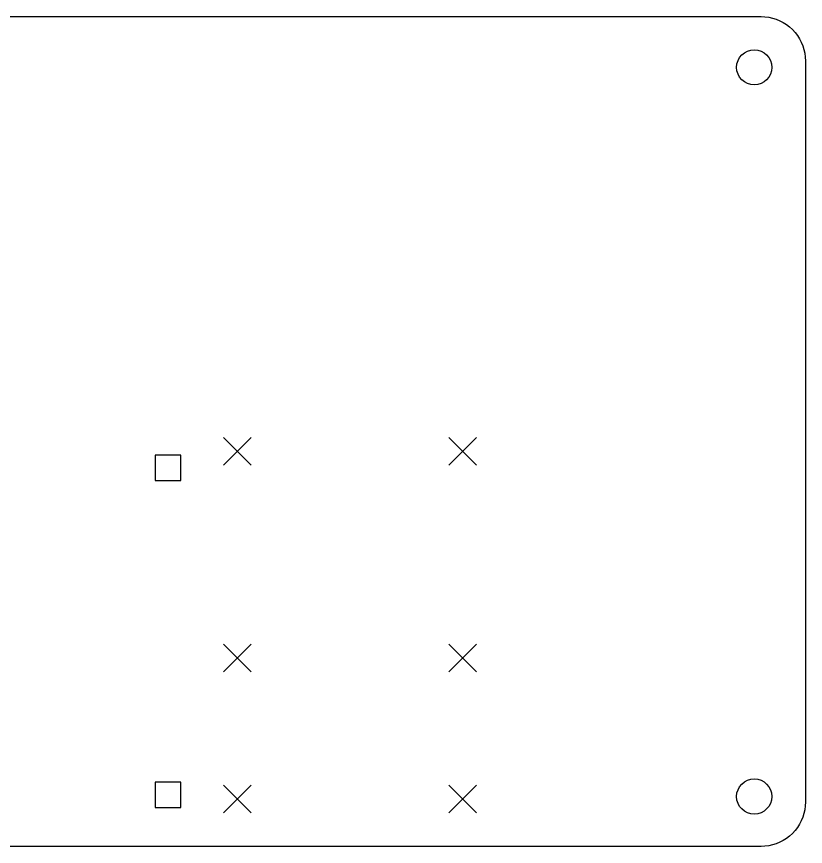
# Model space of a CAD drawing. Header units: millimetres. Extents: x -7 to 136, y -22 to 70.
# Drawn here: x 64.9 to 136.1, y -4.5 to 70.4 of the extents above; entities that cross this region are included whole.
import ezdxf

# ---------------------------------------------------------------- set-up
doc = ezdxf.new("R2010")
doc.units = ezdxf.units.MM
doc.layers.add('BLACK', color=250, linetype='CONTINUOUS')

msp = doc.modelspace()

# ---------------------------------------------------------------- linework, layer by layer
at = {"layer": 'BLACK', "linetype": 'CONTINUOUS'}
for p, q in [((-0.619139, 70.384186), (132.1, 70.384186)), ((132.1, 70.384186), (132.100014, 70.384186)), ((132.100014, 70.384186), (132.448636, 70.368964)), ((132.448636, 70.368964), (132.794604, 70.323415)), ((132.794604, 70.323415), (133.135286, 70.247886)), ((133.135286, 70.247886), (133.468089, 70.142953)), ((133.468089, 70.142953), (133.79048, 70.009413)), ((133.79048, 70.009413), (134.100005, 69.848282)), ((134.100005, 69.848282), (134.394309, 69.660789)), ((134.394309, 69.660789), (134.671152, 69.448358)), ((134.671152, 69.448358), (134.928427, 69.212607)), ((134.928427, 69.212607), (135.164176, 68.955331)), ((135.164176, 68.955331), (135.376605, 68.678486)), ((135.376605, 68.678486), (135.564096, 68.384181)), ((135.564096, 68.384181), (135.725224, 68.074654)), ((135.725224, 68.074654), (135.858762, 67.752263)), ((135.858762, 67.752263), (135.963693, 67.419459)), ((135.963693, 67.419459), (136.03922, 67.078776)), ((136.03922, 67.078776), (136.084766, 66.732808)), ((136.084766, 66.732808), (136.099986, 66.384186)), ((136.099986, 66.384186), (136.1, 66.384186)), ((136.1, 66.384186), (136.1, -0.5)), ((83.59, 32.4), (86.09, 29.9)), ((86.09, 32.4), (83.59, 29.9)), ((103.91, 32.4), (106.41, 29.9)), ((106.41, 32.4), (103.91, 29.9)), ((79.72906, 30.80906), (77.43094, 30.80906)), ((77.43094, 30.80906), (77.43094, 28.51094)), ((79.72906, 28.51094), (79.72906, 30.80906)), ((77.43094, 28.51094), (79.72906, 28.51094)), ((83.59, 13.74), (86.09, 11.24)), ((86.09, 13.74), (83.59, 11.24)), ((103.91, 13.74), (106.41, 11.24)), ((106.41, 13.74), (103.91, 11.24)), ((79.72906, 1.29906), (77.43094, 1.29906)), ((77.43094, 1.29906), (77.43094, -0.99906)), ((79.72906, -0.99906), (79.72906, 1.29906)), ((83.59, 1.04), (86.09, -1.46)), ((86.09, 1.04), (83.59, -1.46)), ((103.91, 1.04), (106.41, -1.46)), ((106.41, 1.04), (103.91, -1.46)), ((136.1, -0.5), (136.084779, -0.848623)), ((77.43094, -0.99906), (79.72906, -0.99906)), ((136.039231, -1.194593), (135.963703, -1.535276)), ((136.084779, -0.848623), (136.039231, -1.194593)), ((135.725231, -2.190473), (135.564102, -2.5)), ((135.85877, -1.868081), (135.725231, -2.190473)), ((135.963703, -1.535276), (135.85877, -1.868081)), ((135.376608, -2.794306), (135.164178, -3.07115)), ((135.564102, -2.5), (135.376608, -2.794306)), ((134.67115, -3.564178), (134.394306, -3.776608)), ((134.928427, -3.328427), (134.67115, -3.564178)), ((135.164178, -3.07115), (134.928427, -3.328427)), ((132.448623, -4.484779), (132.1, -4.5)), ((132.794593, -4.439231), (132.448623, -4.484779)), ((133.135276, -4.363703), (132.794593, -4.439231)), ((133.468081, -4.25877), (133.135276, -4.363703)), ((133.790473, -4.125231), (133.468081, -4.25877)), ((134.1, -3.964102), (133.790473, -4.125231)), ((134.394306, -3.776608), (134.1, -3.964102)), ((132.1, -4.5), (-0.619139, -4.5))]:
    msp.add_line(p, q, dxfattribs=at)
at = {"layer": 'BLACK'}
for centre in [(131.480861, 65.8), (131.480861, 0)]:
    msp.add_circle(centre, 1.5875, dxfattribs=at)

doc.saveas('drawing.dxf')
